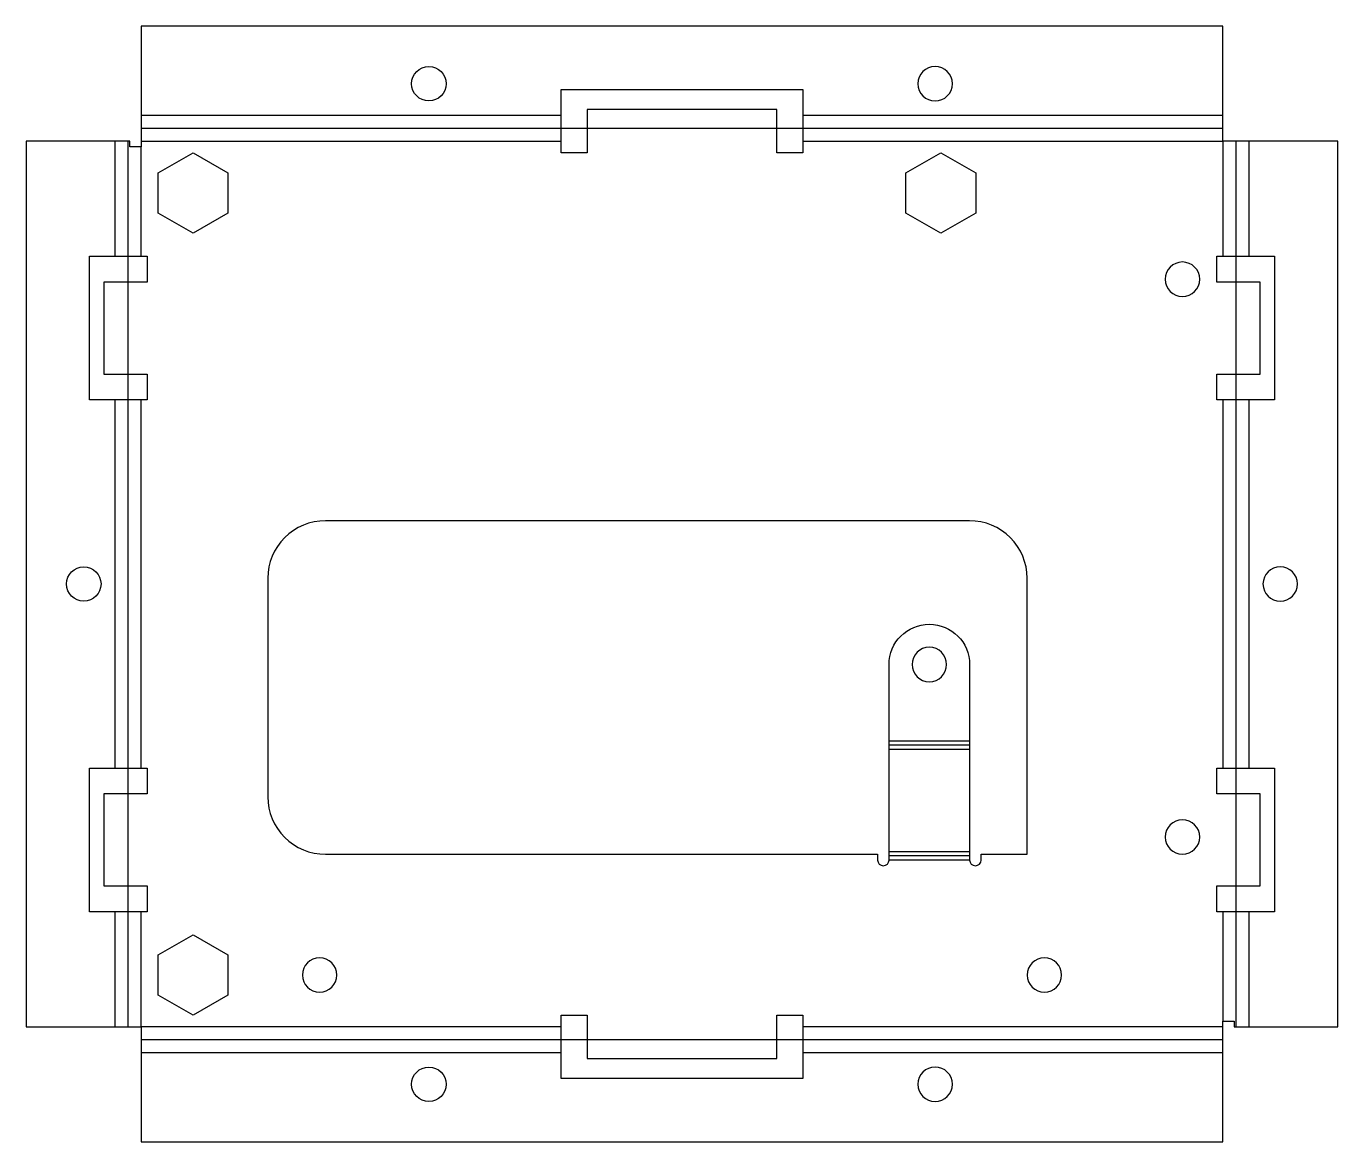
# Model space of a CAD drawing. Header units: centimetres. Extents: x -1 to 10.4, y 0 to 9.7.
import ezdxf

# ---------------------------------------------------------------- set-up
doc = ezdxf.new("R2010")
doc.units = ezdxf.units.CM

msp = doc.modelspace()

# ---------------------------------------------------------------- linework, layer by layer
at = {"layer": 'BEND'}
for p, q in [((0, 8.813), (9.4, 8.813)), ((-0.113, 1), (-0.113, 8.7)), ((9.513, 8.7), (9.513, 1)), ((7.2, 3.45), (6.5, 3.45)), ((7.2, 2.485), (6.5, 2.485)), ((9.4, 0.887), (0, 0.887))]:
    msp.add_line(p, q, dxfattribs=at)
at = {"layer": 'BEND_EXTENT'}
for p, q in [((0, 8.926), (3.65, 8.926)), ((5.75, 8.926), (9.4, 8.926)), ((-0.226, 7.7), (-0.226, 8.7)), ((0, 8.7), (3.65, 8.7)), ((5.75, 8.7), (9.4, 8.7)), ((9.4, 8.7), (9.4, 7.7)), ((9.626, 8.7), (9.626, 7.7)), ((0, 7.7), (0, 8.65)), ((-0.226, 3.25), (-0.226, 6.45)), ((0, 3.25), (0, 6.45)), ((9.4, 6.45), (9.4, 3.25)), ((9.626, 6.45), (9.626, 3.25)), ((6.5, 3.485), (7.2, 3.485)), ((6.5, 3.415), (7.2, 3.415)), ((7.2, 2.521), (6.5, 2.521)), ((7.2, 2.45), (6.5, 2.45)), ((-0.226, 1), (-0.226, 2)), ((0, 1), (0, 2)), ((9.4, 2), (9.4, 1.05)), ((9.626, 2), (9.626, 1)), ((3.65, 1), (0, 1)), ((9.4, 1), (5.75, 1)), ((3.65, 0.774), (0, 0.774)), ((9.4, 0.774), (5.75, 0.774))]:
    msp.add_line(p, q, dxfattribs=at)
at = {"layer": 'INTERIOR_PROFILES'}
for points in [[(5.525, 8.975), (3.875, 8.975), (3.875, 8.6), (3.65, 8.6), (3.65, 9.15), (5.75, 9.15), (5.75, 8.6), (5.525, 8.6)], [(0.753, 8.075), (0.45, 7.9), (0.147, 8.075), (0.147, 8.425), (0.45, 8.6), (0.753, 8.425)], [(6.95, 8.6), (7.253, 8.425), (7.253, 8.075), (6.95, 7.9), (6.647, 8.075), (6.647, 8.425)], [(-0.45, 7.7), (0.05, 7.7), (0.05, 7.475), (-0.325, 7.475), (-0.325, 6.675), (0.05, 6.675), (0.05, 6.45), (-0.45, 6.45)], [(9.85, 6.45), (9.35, 6.45), (9.35, 6.675), (9.725, 6.675), (9.725, 7.475), (9.35, 7.475), (9.35, 7.7), (9.85, 7.7)], [(0.05, 2), (-0.45, 2), (-0.45, 3.25), (0.05, 3.25), (0.05, 3.025), (-0.325, 3.025), (-0.325, 2.225), (0.05, 2.225)], [(9.85, 2), (9.35, 2), (9.35, 2.225), (9.725, 2.225), (9.725, 3.025), (9.35, 3.025), (9.35, 3.25), (9.85, 3.25)], [(0.147, 1.275), (0.147, 1.625), (0.45, 1.8), (0.753, 1.625), (0.753, 1.275), (0.45, 1.1)], [(3.875, 0.725), (5.525, 0.725), (5.525, 1.1), (5.75, 1.1), (5.75, 0.55), (3.65, 0.55), (3.65, 1.1), (3.875, 1.1)]]:
    msp.add_lwpolyline(points, close=True, dxfattribs=at)
msp.add_lwpolyline([(7.7, 4.9, 0.414214), (7.2, 5.4), (1.6, 5.4, 0.414214), (1.1, 4.9), (1.1, 3, 0.414214), (1.6, 2.5), (6.4, 2.5), (6.4, 2.45, 1), (6.5, 2.45), (6.5, 4.15, -1), (7.2, 4.15), (7.2, 2.45, 1), (7.3, 2.45), (7.3, 2.5), (7.7, 2.5)], format="xyb", close=True, dxfattribs=at)
for centre in [(2.5, 9.2), (-0.5, 4.85), (2.5, 0.5)]:
    msp.add_circle(centre, 0.15, dxfattribs=at)
at = {"layer": 'INTERIOR_PROFILES', "extrusion": (0, 0, -1)}
for centre in [(-6.9, 9.2), (-9.05, 7.5), (-9.9, 4.85), (-6.85, 4.15), (-9.05, 2.65), (-1.55, 1.45), (-7.85, 1.45), (-6.9, 0.5)]:
    msp.add_circle(centre, 0.15, dxfattribs=at)
at = {"layer": 'OUTER_PROFILES'}
msp.add_lwpolyline([(10.4, 8.7), (9.4, 8.7), (9.4, 9.7), (0, 9.7), (0, 8.65), (-0.1, 8.65), (-0.1, 8.7), (-1, 8.7), (-1, 1), (0, 1), (0, 0), (9.4, 0), (9.4, 1.05), (9.5, 1.05), (9.5, 1), (10.4, 1)], close=True, dxfattribs=at)

doc.saveas('drawing.dxf')
